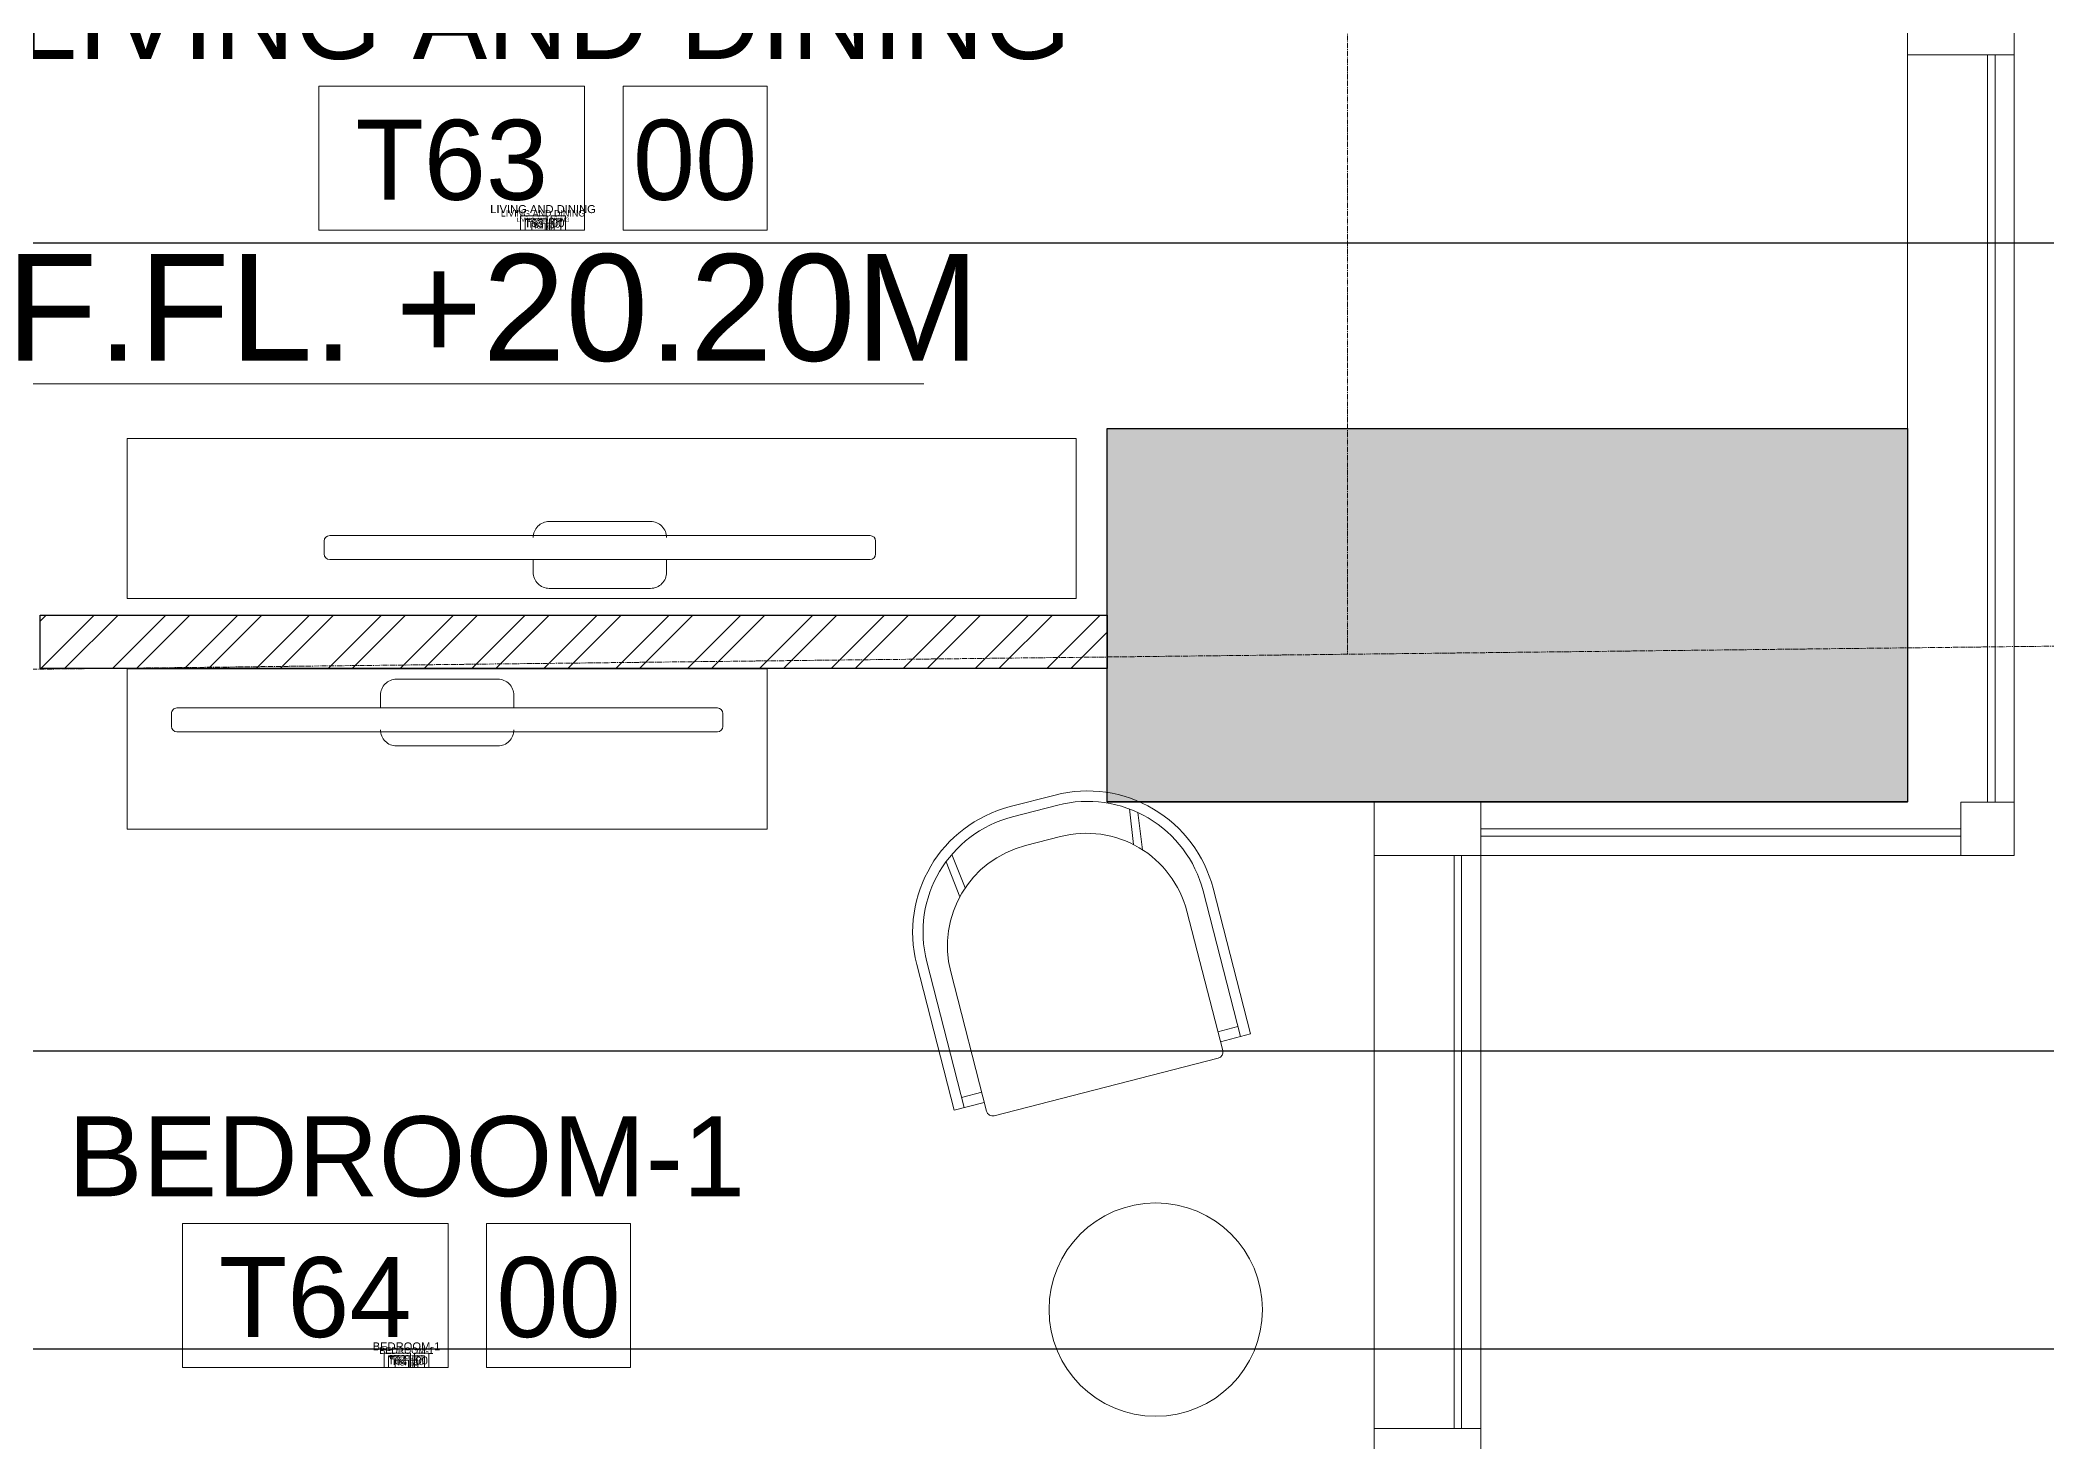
# Model space of a CAD drawing. Header units: millimetres. Extents: x -9226 to 166212, y -13 to 97274.
# Drawn here: x 44500 to 48261, y 33630 to 36258 of the extents above; entities that cross this region are included whole.
import ezdxf
from ezdxf.enums import TextEntityAlignment as Align

# ---------------------------------------------------------------- set-up
doc = ezdxf.new("R2010")
doc.units = ezdxf.units.MM
doc.linetypes.add('23491-A-XR-GRID$0$23288-XR-Unit GRIDS$0$CENTER2', pattern=[28.575, 19.05, -3.175, 3.175, -3.175])
doc.linetypes.add('23491-XR-AR-2ND FLOOR PLAN$0$23491-XR-AR-TYP-FLOOR$0$CONTINUA', pattern=[0])
doc.layers.get('0').update_dxf_attribs({"color": 8})
for name, color, linetype in [('05 - 2ND - 3RD COLUMNS LAYOUT$0$23491-A-XR-GROUND TO PODIUM 3-COL$0$COLUMN', 8, 'Continuous'), ('05 - 2ND - 3RD COLUMNS LAYOUT$0$23491-A-XR-GROUND TO PODIUM 3-COL$0$HATCH', 8, 'Continuous'), ('1.INS', 8, 'Continuous'), ('1.STR', 8, 'Continuous'), ('23491-GN-XR-PLOT LIMIT$0$RETAIL', 8, 'Continuous'), ('cloud', 15, 'Continuous'), ('FAD', 3, 'Continuous')]:
    doc.layers.add(name, color=color, linetype=linetype)
for name, color, linetype, lineweight in [('05 - 2ND - 3RD COLUMNS LAYOUT$0$MH COL', 15, 'Continuous', 0), ('1.XREF', 8, 'Continuous', 9), ('23491-A-XR-GRID$0$G-ANNO-GRID', 8, '23491-A-XR-GRID$0$23288-XR-Unit GRIDS$0$CENTER2', 0), ('23491-XR-AR-2ND FLOOR PLAN$0$23491-XR-AR-TYP-FLOOR$0$A-FURN-FREE-PLAN', 8, 'Continuous', 5), ('23491-XR-AR-2ND FLOOR PLAN$0$23491-XR-AR-TYP-FLOOR$0$A-Glaz-Sill', 8, 'Continuous', 5), ('23491-XR-AR-2ND FLOOR PLAN$0$23491-XR-AR-TYP-FLOOR$0$A-GLAZ-WNDO', 8, 'Continuous', 13), ('23491-XR-AR-2ND FLOOR PLAN$0$23491-XR-AR-TYP-FLOOR$0$A-WALL-PATT', 8, 'Continuous', 5), ('23491-XR-AR-2ND FLOOR PLAN$0$A-ANNO-DIMS', 8, 'Continuous', 5), ('23491-XR-AR-2ND FLOOR PLAN$0$A-FLOR-IDEN', 8, 'Continuous', 9), ('23491-XR-AR-2ND FLOOR PLAN$0$A-FLOR-IDEN @ 10', 8, 'Continuous', 9), ('23491-XR-AR-2ND FLOOR PLAN$0$A-FLOR-IDEN @ 100', 8, 'Continuous', 9), ('23491-XR-AR-2ND FLOOR PLAN$0$A-FLOR-IDEN @ 5', 8, 'Continuous', 9), ('23491-XR-AR-2ND FLOOR PLAN$0$A-FLOR-IDEN @ 8', 8, 'Continuous', 9), ('23491-XR-AR-2ND FLOOR PLAN$0$A-WALL', 8, 'Continuous', 30), ('23491-XR-AR-2ND FLOOR PLAN$0$A-WALL-CAVI', 8, 'Continuous', 15), ('23491-XR-AR-2ND FLOOR PLAN$0$NEC- Glass', 8, 'Continuous', 5), ('A-ANNO-DIMS', 8, 'Continuous', 9), ('G-ANNO-LEVL_2 @ 100', 8, 'Continuous', 9), ('MH DIM', 15, 'Continuous', 0)]:
    doc.layers.add(name, color=color, linetype=linetype, lineweight=lineweight)
doc.styles.add('23491-XR-AR-2ND FLOOR PLAN$0$SDC-TEXT_4_2', font='arial.ttf')
doc.styles.add('ROMANS', font='isocp.shx', dxfattribs={"width": 0.8})
doc.styles.add('SDC-TEXT_3', font='arial.ttf')
doc.dimstyles.new('JSE', dxfattribs={"dimtxt": 50, "dimasz": 150, "dimexe": 0.18, "dimexo": 0.0625, "dimgap": 50, "dimtad": 0, "dimdec": 0, "dimrnd": 5, "dimzin": 0, "dimdsep": 46, "dimtxsty": 'ROMANS', "dimcen": 0.09, "dimclrd": 7, "dimclre": 7, "dimclrt": 7, "dimadec": 0, "dimazin": 0, "dimtfac": 1, "dimtdec": 0, "dimtofl": 0, "dimtmove": 0, "dimatfit": 3, "dimfxl": 1, "dimtolj": 1, "dimtzin": 0, "dimarcsym": 1})

# ---------------------------------------------------------------- blocks, each defined once
blk = doc.blocks.new('23491-XR-AR-2ND FLOOR PLAN$0$23491-XR-AR-TYP-FLOOR$0$DI1')
at = {"color": 8}
for p, q in [((504.6011, 49.2146), (504.582, 49.2425)), ((505.0408, 49.2146), (505.0599, 49.2425)), ((504.9463, 49.1977), (504.6956, 49.1977)), ((504.5844, 48.9881), (504.5946, 49.105)), ((505.0575, 48.9881), (505.0473, 49.105)), ((504.1971, 48.8747), (504.1691, 48.8938)), ((505.4448, 48.8747), (505.4727, 48.8938)), ((504.4235, 48.8914), (504.3066, 48.8813)), ((505.2184, 48.8914), (505.3353, 48.8813)), ((504.214, 48.7802), (504.214, 48.5296)), ((505.4279, 48.7802), (505.4279, 48.5296)), ((504.1971, 48.4351), (504.1691, 48.416)), ((504.4235, 48.4183), (504.3066, 48.4285)), ((505.2184, 48.4183), (505.3353, 48.4285)), ((505.4448, 48.4351), (505.4727, 48.416)), ((504.1971, 48.2938), (504.1691, 48.3129)), ((504.4235, 48.3106), (504.3066, 48.3004)), ((505.2184, 48.3106), (505.3353, 48.3004)), ((505.4448, 48.2938), (505.4727, 48.3129)), ((504.214, 48.1994), (504.214, 47.9487)), ((505.4279, 48.1994), (505.4279, 47.9487)), ((504.1971, 47.8542), (504.1691, 47.8351)), ((504.4235, 47.8375), (504.3066, 47.8476)), ((505.2184, 47.8375), (505.3353, 47.8476)), ((505.4448, 47.8542), (505.4727, 47.8351)), ((504.5844, 47.7649), (504.5946, 47.648)), ((505.0575, 47.7649), (505.0473, 47.648)), ((504.9463, 47.5554), (504.6956, 47.5554)), ((504.6011, 47.5385), (504.582, 47.5106)), ((505.0408, 47.5385), (505.0599, 47.5106))]:
    blk.add_line(p, q, dxfattribs=at)
for points in [[(505.2184, 48.9881), (505.2184, 47.7649), (504.4235, 47.7649), (504.4235, 48.9881)], [(505.1684, 48.9382), (505.1684, 47.8149), (504.4735, 47.8149), (504.4735, 48.9382)]]:
    blk.add_lwpolyline(points, close=True, dxfattribs=at)
for centre, radius, start, end in [((504.8209, 48.8933), 0.4231, 55.6197, 124.3803), ((504.8209, 48.8933), 0.3893, 55.6197, 124.3803), ((504.6956, 49.0962), 0.1015, 90, 175.0303), ((504.9463, 49.0962), 0.1015, 4.9697, 90), ((504.5183, 48.6549), 0.4231, 145.6197, 214.3803), ((505.1236, 48.6549), 0.4231, 325.6197, 34.3803), ((504.5183, 48.6549), 0.3893, 145.6197, 214.3803), ((504.3154, 48.7802), 0.1015, 94.9697, 180), ((505.3265, 48.7802), 0.1015, 0, 85.0303), ((505.1236, 48.6549), 0.3893, 325.6197, 34.3803), ((504.3154, 48.5296), 0.1015, 180, 265.0303), ((505.3265, 48.5296), 0.1015, 274.9697, 0), ((504.5183, 48.074), 0.4231, 145.6197, 214.3803), ((504.5183, 48.074), 0.3893, 145.6197, 214.3803), ((504.3154, 48.1994), 0.1015, 94.9697, 180), ((505.3265, 48.1994), 0.1015, 0, 85.0303), ((505.1236, 48.074), 0.3893, 325.6197, 34.3803), ((505.1236, 48.074), 0.4231, 325.6197, 34.3803), ((504.3154, 47.9487), 0.1015, 180, 265.0303), ((505.3265, 47.9487), 0.1015, 274.9697, 0), ((504.6956, 47.6568), 0.1015, 184.9697, 270), ((504.9463, 47.6568), 0.1015, 270, 355.0303), ((504.8209, 47.8597), 0.4231, 235.6197, 304.3803), ((504.8209, 47.8597), 0.3893, 235.6197, 304.3803)]:
    blk.add_arc(centre, radius, start, end, dxfattribs=at)
blk = doc.blocks.new('23491-XR-AR-2ND FLOOR PLAN$0$23491-XR-AR-TYP-FLOOR$0$TV')
at = {"color": 8}
for p, q in [((0.0731, 0.5064), (0.0731, -0.5064)), ((0.1075, 0.5168), (0.0835, 0.5168)), ((0.1179, -0.5064), (0.1179, 0.5064)), ((0.1075, -0.5168), (0.0835, -0.5168))]:
    blk.add_line(p, q, dxfattribs=at)
for points in [[(0.0731, 0.125), (0.049, 0.125, 0.414214), (0.019, 0.095), (0.019, -0.095, 0.414214), (0.049, -0.125), (0.0731, -0.125)], [(0.1142, -0.125, 0.414214), (0.1442, -0.095), (0.1442, 0.095, 0.414214), (0.1142, 0.125)]]:
    blk.add_lwpolyline(points, format="xyb", dxfattribs=at)
for centre, start, end in [((0.0835, 0.5064), 89.9999, 179.9999), ((0.1075, 0.5064), 0.0001, 90.0001), ((0.0835, -0.5064), 180.0001, 270.0001), ((0.1075, -0.5064), 269.9999, 359.9999)]:
    blk.add_arc(centre, 0.0104, start, end, dxfattribs=at)
blk = doc.blocks.new('23491-XR-AR-2ND FLOOR PLAN$0$23491-XR-AR-TYP-FLOOR$0$SAN-1')
at = {"color": 8, "linetype": '23491-XR-AR-2ND FLOOR PLAN$0$23491-XR-AR-TYP-FLOOR$0$CONTINUA'}
for p, q in [((4.5, 56.96), (-4.5, 56.96)), ((4.5, 54.96), (-4.5, 54.96)), ((3.5, 48.96), (-3.5, 48.96)), ((-29.5, 31.96), (-29.5, 2.96)), ((-27.5, 31.96), (-27.5, 2.96)), ((27.5, 2.96), (27.5, 31.96)), ((29.5, 2.96), (29.5, 31.96)), ((-23.5, 28.96), (-23.5, 1.2)), ((23.5, 1.2), (23.5, 28.96)), ((-27.5, 4.96), (-23.5, 4.96)), ((27.5, 4.96), (23.5, 4.96)), ((-29.5, 2.96), (-23.5, 2.96)), ((22.3, 0), (-22.3, 0)), ((23.5, 2.96), (29.5, 2.96))]:
    blk.add_line(p, q, dxfattribs=at)
at = {"color": 8}
for p, q in [((-16.76, 43.93), (-17.67, 50.81)), ((16.76, 43.93), (17.67, 50.81)), ((-19.1, 49.73), (-18.19, 42.53)), ((19.1, 49.73), (18.19, 42.53))]:
    blk.add_line(p, q, dxfattribs=at)
at = {"color": 8, "linetype": '23491-XR-AR-2ND FLOOR PLAN$0$23491-XR-AR-TYP-FLOOR$0$CONTINUA'}
for centre, radius, start, end in [((-4.5, 31.96), 25, 90, 180), ((-4.5, 31.96), 23, 90, 180), ((4.5, 31.96), 25, 360, 90), ((4.5, 31.96), 23, 360, 90), ((-3.5, 28.96), 20, 90, 180), ((3.5, 28.96), 20, 360, 90), ((-22.3, 1.2), 1.2, 180, 270), ((22.3, 1.2), 1.2, 270, 360)]:
    blk.add_arc(centre, radius, start, end, dxfattribs=at)
blk = doc.blocks.new('23491-XR-AR-2ND FLOOR PLAN$0$A$C9ab14087')
at = {"layer": '23491-XR-AR-2ND FLOOR PLAN$0$23491-XR-AR-TYP-FLOOR$0$A-Glaz-Sill', "color": 8}
for p, q in [((450, -42450, 0), (450, -43850.6, 0)), ((650, -43850.6, 0), (650, -42450, 0)), ((450, -43850.6, 0), (-350, -43850.6, 0)), ((-550, -45025, 0), (-550, -43950.6, 0)), ((-350, -43950.6, 0), (550, -43950.6, 0)), ((-350, -43950.6, 0), (-350, -45025, 0))]:
    blk.add_line(p, q, dxfattribs=at)
at = {"layer": '23491-XR-AR-2ND FLOOR PLAN$0$23491-XR-AR-TYP-FLOOR$0$A-GLAZ-WNDO', "color": 8}
for points in [[(650, -42400), (650, -42450), (450, -42450), (450, -42400)], [(-350, -43850.6), (-550, -43850.6), (-550, -43950.6), (-350, -43950.6)], [(550, -43950.6), (550, -43850.6), (650, -43850.6), (650, -43950.6)], [(-350, -45025), (-350, -45075), (-550, -45075), (-550, -45025)]]:
    blk.add_lwpolyline(points, close=True, dxfattribs=at)
at = {"layer": '23491-XR-AR-2ND FLOOR PLAN$0$NEC- Glass', "color": 8}
for p, q in [((600, -43850.6, 0), (600, -42450)), ((614, -43850.6, 0), (614, -42450)), ((550, -43900.6, 0), (-350, -43900.6, 0)), ((550, -43914.6, 0), (-350, -43914.6, 0)), ((-400, -43950.6, 0), (-400, -45025)), ((-386, -43950.6, 0), (-386, -45025))]:
    blk.add_line(p, q, dxfattribs=at)
blk = doc.blocks.new('*U507')
at = {"color": 8, "linetype": 'ByBlock'}
for points in [[(1.3, 0), (-7, 0), (-7, 4.5), (1.3, 4.5)], [(2.5, 0), (7, 0), (7, 4.5), (2.5, 4.5)]]:
    blk.add_lwpolyline(points, close=True, dxfattribs=at)
at = {"color": 8, "linetype": 'ByBlock', "style": '23491-XR-AR-2ND FLOOR PLAN$0$SDC-TEXT_4_2'}
for tag, p in [('ROOM-NAME-2', (0, 9.95)), ('ROOM-NAME-1', (0, 6.6)), ('ROOM-NO.', (-2.85, 2.2)), ('ROOM-FINISH', (4.75, 2.2))]:
    blk.add_attdef(tag, text='', height=2.5, dxfattribs=at).set_placement(p, align=Align.MIDDLE_CENTER)
blk = doc.blocks.new('*U755')
at = {"layer": '23491-XR-AR-2ND FLOOR PLAN$0$A-FLOR-IDEN @ 10', "color": 8}
ref = blk.add_blockref('*U507', (45442.5, 35901.3), dxfattribs=dict(at, xscale=5.999999999999999, yscale=5.999999999999999, zscale=5.999999999999999))
ref.add_attrib('ROOM-NO.', 'T63', dxfattribs={"layer": '0', "color": 0, "linetype": 'ByBlock', "height": 15, "style": '23491-XR-AR-2ND FLOOR PLAN$0$SDC-TEXT_4_2'}).set_placement((45425.4, 35914.5), align=Align.MIDDLE_CENTER)
ref.add_attrib('ROOM-FINISH', '00', dxfattribs={"layer": '0', "color": 0, "linetype": 'ByBlock', "height": 15, "style": '23491-XR-AR-2ND FLOOR PLAN$0$SDC-TEXT_4_2'}).set_placement((45471, 35914.5), align=Align.MIDDLE_CENTER)
ref.add_attrib('ROOM-NAME-1', 'LIVING AND DINING', dxfattribs={"layer": '0', "color": 0, "linetype": 'ByBlock', "height": 15, "style": '23491-XR-AR-2ND FLOOR PLAN$0$SDC-TEXT_4_2'}).set_placement((45442.5, 35940.9), align=Align.MIDDLE_CENTER)
at = {"layer": '23491-XR-AR-2ND FLOOR PLAN$0$A-FLOR-IDEN @ 100', "color": 8}
ref = blk.add_blockref('*U507', (45442.5, 35901.3), dxfattribs=dict(at, xscale=60, yscale=60, zscale=60))
ref.add_attrib('ROOM-NO.', 'T63', dxfattribs={"layer": '0', "color": 0, "linetype": 'ByBlock', "height": 150, "style": '23491-XR-AR-2ND FLOOR PLAN$0$SDC-TEXT_4_2'}).set_placement((45271.5, 36033.3), align=Align.MIDDLE_CENTER)
ref.add_attrib('ROOM-FINISH', '00', dxfattribs={"layer": '0', "color": 0, "linetype": 'ByBlock', "height": 150, "style": '23491-XR-AR-2ND FLOOR PLAN$0$SDC-TEXT_4_2'}).set_placement((45727.5, 36033.3), align=Align.MIDDLE_CENTER)
ref.add_attrib('ROOM-NAME-1', 'LIVING AND DINING', dxfattribs={"layer": '0', "color": 0, "linetype": 'ByBlock', "height": 150, "style": '23491-XR-AR-2ND FLOOR PLAN$0$SDC-TEXT_4_2'}).set_placement((45442.5, 36297.3), align=Align.MIDDLE_CENTER)
at = {"layer": '23491-XR-AR-2ND FLOOR PLAN$0$A-FLOR-IDEN @ 5', "color": 8}
ref = blk.add_blockref('*U507', (45442.5, 35901.3), dxfattribs=dict(at, xscale=3, yscale=3, zscale=3))
ref.add_attrib('ROOM-NO.', 'T63', dxfattribs={"layer": '0', "color": 0, "linetype": 'ByBlock', "height": 7.5, "style": '23491-XR-AR-2ND FLOOR PLAN$0$SDC-TEXT_4_2'}).set_placement((45433.9, 35907.9), align=Align.MIDDLE_CENTER)
ref.add_attrib('ROOM-FINISH', '00', dxfattribs={"layer": '0', "color": 0, "linetype": 'ByBlock', "height": 7.5, "style": '23491-XR-AR-2ND FLOOR PLAN$0$SDC-TEXT_4_2'}).set_placement((45456.7, 35907.9), align=Align.MIDDLE_CENTER)
ref.add_attrib('ROOM-NAME-1', 'LIVING AND DINING', dxfattribs={"layer": '0', "color": 0, "linetype": 'ByBlock', "height": 7.5, "style": '23491-XR-AR-2ND FLOOR PLAN$0$SDC-TEXT_4_2'}).set_placement((45442.5, 35921.1), align=Align.MIDDLE_CENTER)
at = {"layer": '23491-XR-AR-2ND FLOOR PLAN$0$A-FLOR-IDEN @ 8', "color": 8}
ref = blk.add_blockref('*U507', (45442.5, 35901.3), dxfattribs=dict(at, xscale=4.8, yscale=4.8, zscale=4.8))
ref.add_attrib('ROOM-NO.', 'T63', dxfattribs={"layer": '0', "color": 0, "linetype": 'ByBlock', "height": 12, "style": '23491-XR-AR-2ND FLOOR PLAN$0$SDC-TEXT_4_2'}).set_placement((45428.8, 35911.9), align=Align.MIDDLE_CENTER)
ref.add_attrib('ROOM-FINISH', '00', dxfattribs={"layer": '0', "color": 0, "linetype": 'ByBlock', "height": 12, "style": '23491-XR-AR-2ND FLOOR PLAN$0$SDC-TEXT_4_2'}).set_placement((45465.3, 35911.9), align=Align.MIDDLE_CENTER)
ref.add_attrib('ROOM-NAME-1', 'LIVING AND DINING', dxfattribs={"layer": '0', "color": 0, "linetype": 'ByBlock', "height": 12, "style": '23491-XR-AR-2ND FLOOR PLAN$0$SDC-TEXT_4_2'}).set_placement((45442.5, 35933), align=Align.MIDDLE_CENTER)
blk = doc.blocks.new('*U756')
at = {"layer": '23491-XR-AR-2ND FLOOR PLAN$0$A-FLOR-IDEN @ 10', "color": 8}
ref = blk.add_blockref('*U507', (45186.6, 33769.4), dxfattribs=dict(at, xscale=5.999999999999999, yscale=5.999999999999999, zscale=5.999999999999999))
ref.add_attrib('ROOM-NO.', 'T64', dxfattribs={"layer": '0', "color": 0, "linetype": 'ByBlock', "height": 15, "style": '23491-XR-AR-2ND FLOOR PLAN$0$SDC-TEXT_4_2'}).set_placement((45169.5, 33782.6), align=Align.MIDDLE_CENTER)
ref.add_attrib('ROOM-FINISH', '00', dxfattribs={"layer": '0', "color": 0, "linetype": 'ByBlock', "height": 15, "style": '23491-XR-AR-2ND FLOOR PLAN$0$SDC-TEXT_4_2'}).set_placement((45215.1, 33782.6), align=Align.MIDDLE_CENTER)
ref.add_attrib('ROOM-NAME-1', 'BEDROOM-1', dxfattribs={"layer": '0', "color": 0, "linetype": 'ByBlock', "height": 15, "style": '23491-XR-AR-2ND FLOOR PLAN$0$SDC-TEXT_4_2'}).set_placement((45186.6, 33809), align=Align.MIDDLE_CENTER)
at = {"layer": '23491-XR-AR-2ND FLOOR PLAN$0$A-FLOR-IDEN @ 100', "color": 8}
ref = blk.add_blockref('*U507', (45186.6, 33769.4), dxfattribs=dict(at, xscale=60, yscale=60, zscale=60))
ref.add_attrib('ROOM-NO.', 'T64', dxfattribs={"layer": '0', "color": 0, "linetype": 'ByBlock', "height": 150, "style": '23491-XR-AR-2ND FLOOR PLAN$0$SDC-TEXT_4_2'}).set_placement((45015.6, 33901.4), align=Align.MIDDLE_CENTER)
ref.add_attrib('ROOM-FINISH', '00', dxfattribs={"layer": '0', "color": 0, "linetype": 'ByBlock', "height": 150, "style": '23491-XR-AR-2ND FLOOR PLAN$0$SDC-TEXT_4_2'}).set_placement((45471.6, 33901.4), align=Align.MIDDLE_CENTER)
ref.add_attrib('ROOM-NAME-1', 'BEDROOM-1', dxfattribs={"layer": '0', "color": 0, "linetype": 'ByBlock', "height": 150, "style": '23491-XR-AR-2ND FLOOR PLAN$0$SDC-TEXT_4_2'}).set_placement((45186.6, 34165.4), align=Align.MIDDLE_CENTER)
at = {"layer": '23491-XR-AR-2ND FLOOR PLAN$0$A-FLOR-IDEN @ 5', "color": 8}
ref = blk.add_blockref('*U507', (45186.6, 33769.4), dxfattribs=dict(at, xscale=3, yscale=3, zscale=3))
ref.add_attrib('ROOM-NO.', 'T64', dxfattribs={"layer": '0', "color": 0, "linetype": 'ByBlock', "height": 7.5, "style": '23491-XR-AR-2ND FLOOR PLAN$0$SDC-TEXT_4_2'}).set_placement((45178.1, 33776), align=Align.MIDDLE_CENTER)
ref.add_attrib('ROOM-FINISH', '00', dxfattribs={"layer": '0', "color": 0, "linetype": 'ByBlock', "height": 7.5, "style": '23491-XR-AR-2ND FLOOR PLAN$0$SDC-TEXT_4_2'}).set_placement((45200.9, 33776), align=Align.MIDDLE_CENTER)
ref.add_attrib('ROOM-NAME-1', 'BEDROOM-1', dxfattribs={"layer": '0', "color": 0, "linetype": 'ByBlock', "height": 7.5, "style": '23491-XR-AR-2ND FLOOR PLAN$0$SDC-TEXT_4_2'}).set_placement((45186.6, 33789.2), align=Align.MIDDLE_CENTER)
at = {"layer": '23491-XR-AR-2ND FLOOR PLAN$0$A-FLOR-IDEN @ 8', "color": 8}
ref = blk.add_blockref('*U507', (45186.6, 33769.4), dxfattribs=dict(at, xscale=4.8, yscale=4.8, zscale=4.8))
ref.add_attrib('ROOM-NO.', 'T64', dxfattribs={"layer": '0', "color": 0, "linetype": 'ByBlock', "height": 12, "style": '23491-XR-AR-2ND FLOOR PLAN$0$SDC-TEXT_4_2'}).set_placement((45173, 33779.9), align=Align.MIDDLE_CENTER)
ref.add_attrib('ROOM-FINISH', '00', dxfattribs={"layer": '0', "color": 0, "linetype": 'ByBlock', "height": 12, "style": '23491-XR-AR-2ND FLOOR PLAN$0$SDC-TEXT_4_2'}).set_placement((45209.4, 33779.9), align=Align.MIDDLE_CENTER)
ref.add_attrib('ROOM-NAME-1', 'BEDROOM-1', dxfattribs={"layer": '0', "color": 0, "linetype": 'ByBlock', "height": 12, "style": '23491-XR-AR-2ND FLOOR PLAN$0$SDC-TEXT_4_2'}).set_placement((45186.6, 33801), align=Align.MIDDLE_CENTER)
blk = doc.blocks.new('23491-GN-XR-PLOT LIMIT')
at = {"layer": '23491-GN-XR-PLOT LIMIT$0$RETAIL', "color": 8}
blk.add_lwpolyline([(48271.7, 23525.6), (50500, 25555.4), (50500, 80172.6), (48692.6, 81480), (5000, 81480), (5000, 71480), (40000, 71480), (40000, 32256.2, 0.000401), (5000, 26236.7), (5000, 16088.4, -0.000496)], format="xyb", close=True, dxfattribs=at)
blk = doc.blocks.new('23491-XR-AR-2ND FLOOR PLAN')
at = {"layer": '23491-XR-AR-2ND FLOOR PLAN$0$23491-XR-AR-TYP-FLOOR$0$A-WALL-PATT'}
h = blk.add_hatch(dxfattribs=at)
h.set_pattern_fill('ANSI32', color=8, scale=10)
h.set_pattern_definition([(45, (800, 2e-08), (-67.35192, 67.35192), []), (45, (844.9, 2e-08), (-67.35192, 67.35192), [])])
h.paths.add_polyline_path([(44500, 35180), (46499.9, 35180), (46499.9, 35080), (44500, 35080)])
at = {"layer": '23491-XR-AR-2ND FLOOR PLAN$0$23491-XR-AR-TYP-FLOOR$0$A-FURN-FREE-PLAN', "color": 8, "elevation": 0}
for points in [[(44662.9, 35511), (44662.9, 35211), (46441.5, 35211), (46441.5, 35511)], [(44662.9, 34778.8), (44662.9, 35078.8), (45862.9, 35078.8), (45862.9, 34778.8)]]:
    blk.add_lwpolyline(points, close=True, dxfattribs=at)
at = {"layer": '23491-XR-AR-2ND FLOOR PLAN$0$23491-XR-AR-TYP-FLOOR$0$A-FURN-FREE-PLAN', "color": 8}
blk.add_circle((46590.9, 33877.9, 0), 200, dxfattribs=at)
at = {"layer": '23491-XR-AR-2ND FLOOR PLAN$0$A-WALL', "color": 8}
blk.add_lwpolyline([(44500, 35180), (46499.9, 35180), (46499.9, 35080), (44500, 35080)], close=True, dxfattribs=at)
at = {"layer": '23491-XR-AR-2ND FLOOR PLAN$0$23491-XR-AR-TYP-FLOOR$0$A-FURN-FREE-PLAN', "color": 8}
for name, p, xscale, yscale, zscale, rotation in [('23491-XR-AR-2ND FLOOR PLAN$0$23491-XR-AR-TYP-FLOOR$0$DI1', (-460425.1, -15350), 1000, 1000, 1000, 0.4683067933005882), ('23491-XR-AR-2ND FLOOR PLAN$0$23491-XR-AR-TYP-FLOOR$0$TV', (45549.1, 35211, 0), 1000.000000000005, 1000.000000000005, 1000.000000000005, 90.00012265678225), ('23491-XR-AR-2ND FLOOR PLAN$0$23491-XR-AR-TYP-FLOOR$0$TV', (45262.9, 35078.8, 0), -1000, 1000, 1000, 89.9998766927189), ('23491-XR-AR-2ND FLOOR PLAN$0$23491-XR-AR-TYP-FLOOR$0$SAN-1', (46498, 34295.4, 0), 9.720000000015729, 9.720000000015729, 9.720000000015729, 14.41314398602854)]:
    blk.add_blockref(name, p, dxfattribs=dict(at, xscale=xscale, yscale=yscale, zscale=zscale, rotation=rotation))
at = {"layer": '23491-XR-AR-2ND FLOOR PLAN$0$A-ANNO-DIMS', "color": 8}
blk.add_blockref('23491-XR-AR-2ND FLOOR PLAN$0$A$C9ab14087', (47550, 78680), dxfattribs=at)
at = {"layer": '23491-XR-AR-2ND FLOOR PLAN$0$A-FLOR-IDEN'}
for name in ['*U755', '*U756']:
    blk.add_blockref(name, (0, 0), dxfattribs=at)
at = {"layer": '23491-XR-AR-2ND FLOOR PLAN$0$A-WALL-CAVI', "color": 8}
blk.add_blockref('23491-GN-XR-PLOT LIMIT', (0, 0), dxfattribs=at)
blk = doc.blocks.new('23491-A-XR-GRID')
at = {"layer": '23491-A-XR-GRID$0$G-ANNO-GRID', "color": 8, "ltscale": 0.5}
for p, q in [((46950, 96273.8), (46950, 35106.4)), ((-8075.9, 34477.8, 0), (57037.1, 35221.7, 2.3))]:
    blk.add_line(p, q, dxfattribs=at)
blk = doc.blocks.new('*U501')
for points in [[(0, 1.6, 0.414214), (-1.6, 0), (0, 0)], [(0, -1.6, 0.414214), (1.6, 0), (0, 0)]]:
    blk.add_hatch(color=8).paths.add_polyline_path(points)
at = {"color": 8}
for p, q in [((0, 2.534), (0, -2.534)), ((2.534, 0), (-2.534, 0)), ((0, 0), (2.534, 0))]:
    blk.add_line(p, q, dxfattribs=at)
at = {"color": 8, "linetype": 'ByBlock'}
blk.add_line((23.731, 0), (2.534, 0), dxfattribs=at)
at = {"color": 8}
blk.add_circle((0, 0), 1.6, dxfattribs=at)
at = {"color": 8, "lineweight": 0, "style": 'SDC-TEXT_3'}
blk.add_attdef('F.F.L.', text='', height=2.5, dxfattribs=at).set_placement((2.233, 3.039), align=Align.TOP_LEFT)
blk.add_attdef('S.S.L.', (2.233, -2.901), '', height=2.5, dxfattribs=at)
blk = doc.blocks.new('05 - 2ND - 3RD COLUMNS LAYOUT')
at = {"layer": '05 - 2ND - 3RD COLUMNS LAYOUT$0$23491-A-XR-GROUND TO PODIUM 3-COL$0$HATCH'}
h = blk.add_hatch(color=256, dxfattribs=at)
h.dxf.hatch_style = 1
h.paths.add_polyline_path([(46499.9, 34829.8), (46499.9, 35529.8), (47999.9, 35529.8), (47999.9, 34829.8)])
at = {"layer": '05 - 2ND - 3RD COLUMNS LAYOUT$0$23491-A-XR-GROUND TO PODIUM 3-COL$0$COLUMN', "elevation": 0}
blk.add_lwpolyline([(46499.9, 34829.8), (46499.9, 35529.8), (47999.9, 35529.8), (47999.9, 34829.8)], close=True, dxfattribs=at)
blk = doc.blocks.new('XREF')
at = {"layer": 'A-ANNO-DIMS', "color": 8}
blk.add_blockref('23491-XR-AR-2ND FLOOR PLAN', (0, 0), dxfattribs=at)
blk.add_blockref('23491-A-XR-GRID', (0, 0))
at = {"layer": 'A-ANNO-DIMS'}
blk.add_blockref('05 - 2ND - 3RD COLUMNS LAYOUT', (0, 0), dxfattribs=at)
at = {"layer": 'G-ANNO-LEVL_2 @ 100', "color": 8}
ref = blk.add_blockref('*U501', (44257.8, 35613.4), dxfattribs=dict(at, xscale=80.00000000000007, yscale=80.00000000000007, zscale=80.00000000000007))
ref.add_attrib('F.F.L.', 'F.FL. +20.20M', dxfattribs={"layer": '0', "color": 8, "lineweight": 0, "height": 200, "style": 'SDC-TEXT_3'}).set_placement((44436.4, 35856.5), align=Align.TOP_LEFT)
blk = doc.blocks.new('I LOVE U05 - 2ND - 3RD COLUMNS LAYOUT$0$A$C9456dc06')
at = {"layer": '05 - 2ND - 3RD COLUMNS LAYOUT$0$23491-A-XR-GROUND TO PODIUM 3-COL$0$HATCH'}
h = blk.add_hatch(color=15, dxfattribs=at)
h.dxf.hatch_style = 1
h.paths.add_polyline_path([(8650, 650), (8650, 1350), (10150, 1350), (10150, 650)])
at = {"layer": '05 - 2ND - 3RD COLUMNS LAYOUT$0$MH COL', "color": 15, "ltscale": 5, "elevation": 0}
blk.add_lwpolyline([(8650, 650), (8650, 1350), (10150, 1350), (10150, 650)], close=True, dxfattribs=at)
blk = doc.blocks.new('I LOVE U05 - 2ND - 3RD COLUMNS LAYOUT')
at = {"color": 15}
blk.add_blockref('I LOVE U05 - 2ND - 3RD COLUMNS LAYOUT$0$A$C9456dc06', (39456, 35273.4, 0), dxfattribs=at)
blk = doc.blocks.new('I LOVE USTR')
at = {"layer": 'MH DIM', "color": 15}
blk.add_blockref('I LOVE U05 - 2ND - 3RD COLUMNS LAYOUT', (-1606, -1093.4, 0), dxfattribs=at)
blk = doc.blocks.new('A$C32d94600')
at = {"layer": 'cloud', "color": 15}
blk.add_blockref('I LOVE USTR', (-5100, -86375.9, 0), dxfattribs=at)

msp = doc.modelspace()

# ---------------------------------------------------------------- block references
at = {"layer": '1.STR'}
msp.add_blockref('A$C32d94600', (5100, 86375.3), dxfattribs=at)

# ---------------------------------------------------------------- next in the draw order: block references
at = {"layer": '1.XREF'}
msp.add_blockref('XREF', (0, 0), dxfattribs=at)

# ---------------------------------------------------------------- next in the draw order: leaders
at = {"layer": '1.INS'}
msp.add_leader([(42558.4, 33804.4), (55000, 33804.4)], dimstyle='JSE', override={"dimgap": 50, "dimtad": 0}, dxfattribs=at)
at = {"layer": 'FAD'}
for points in [[(42801.4, 35176.7, -0.1), (42801.4, 35877.6, -0.1), (50600, 35877.6, -0.1)], [(42012, 34362.8, 0), (50500, 34362.8, 0)]]:
    msp.add_leader(points, dimstyle='JSE', override={"dimgap": 50, "dimtad": 0}, dxfattribs=at)

doc.saveas('drawing.dxf')
